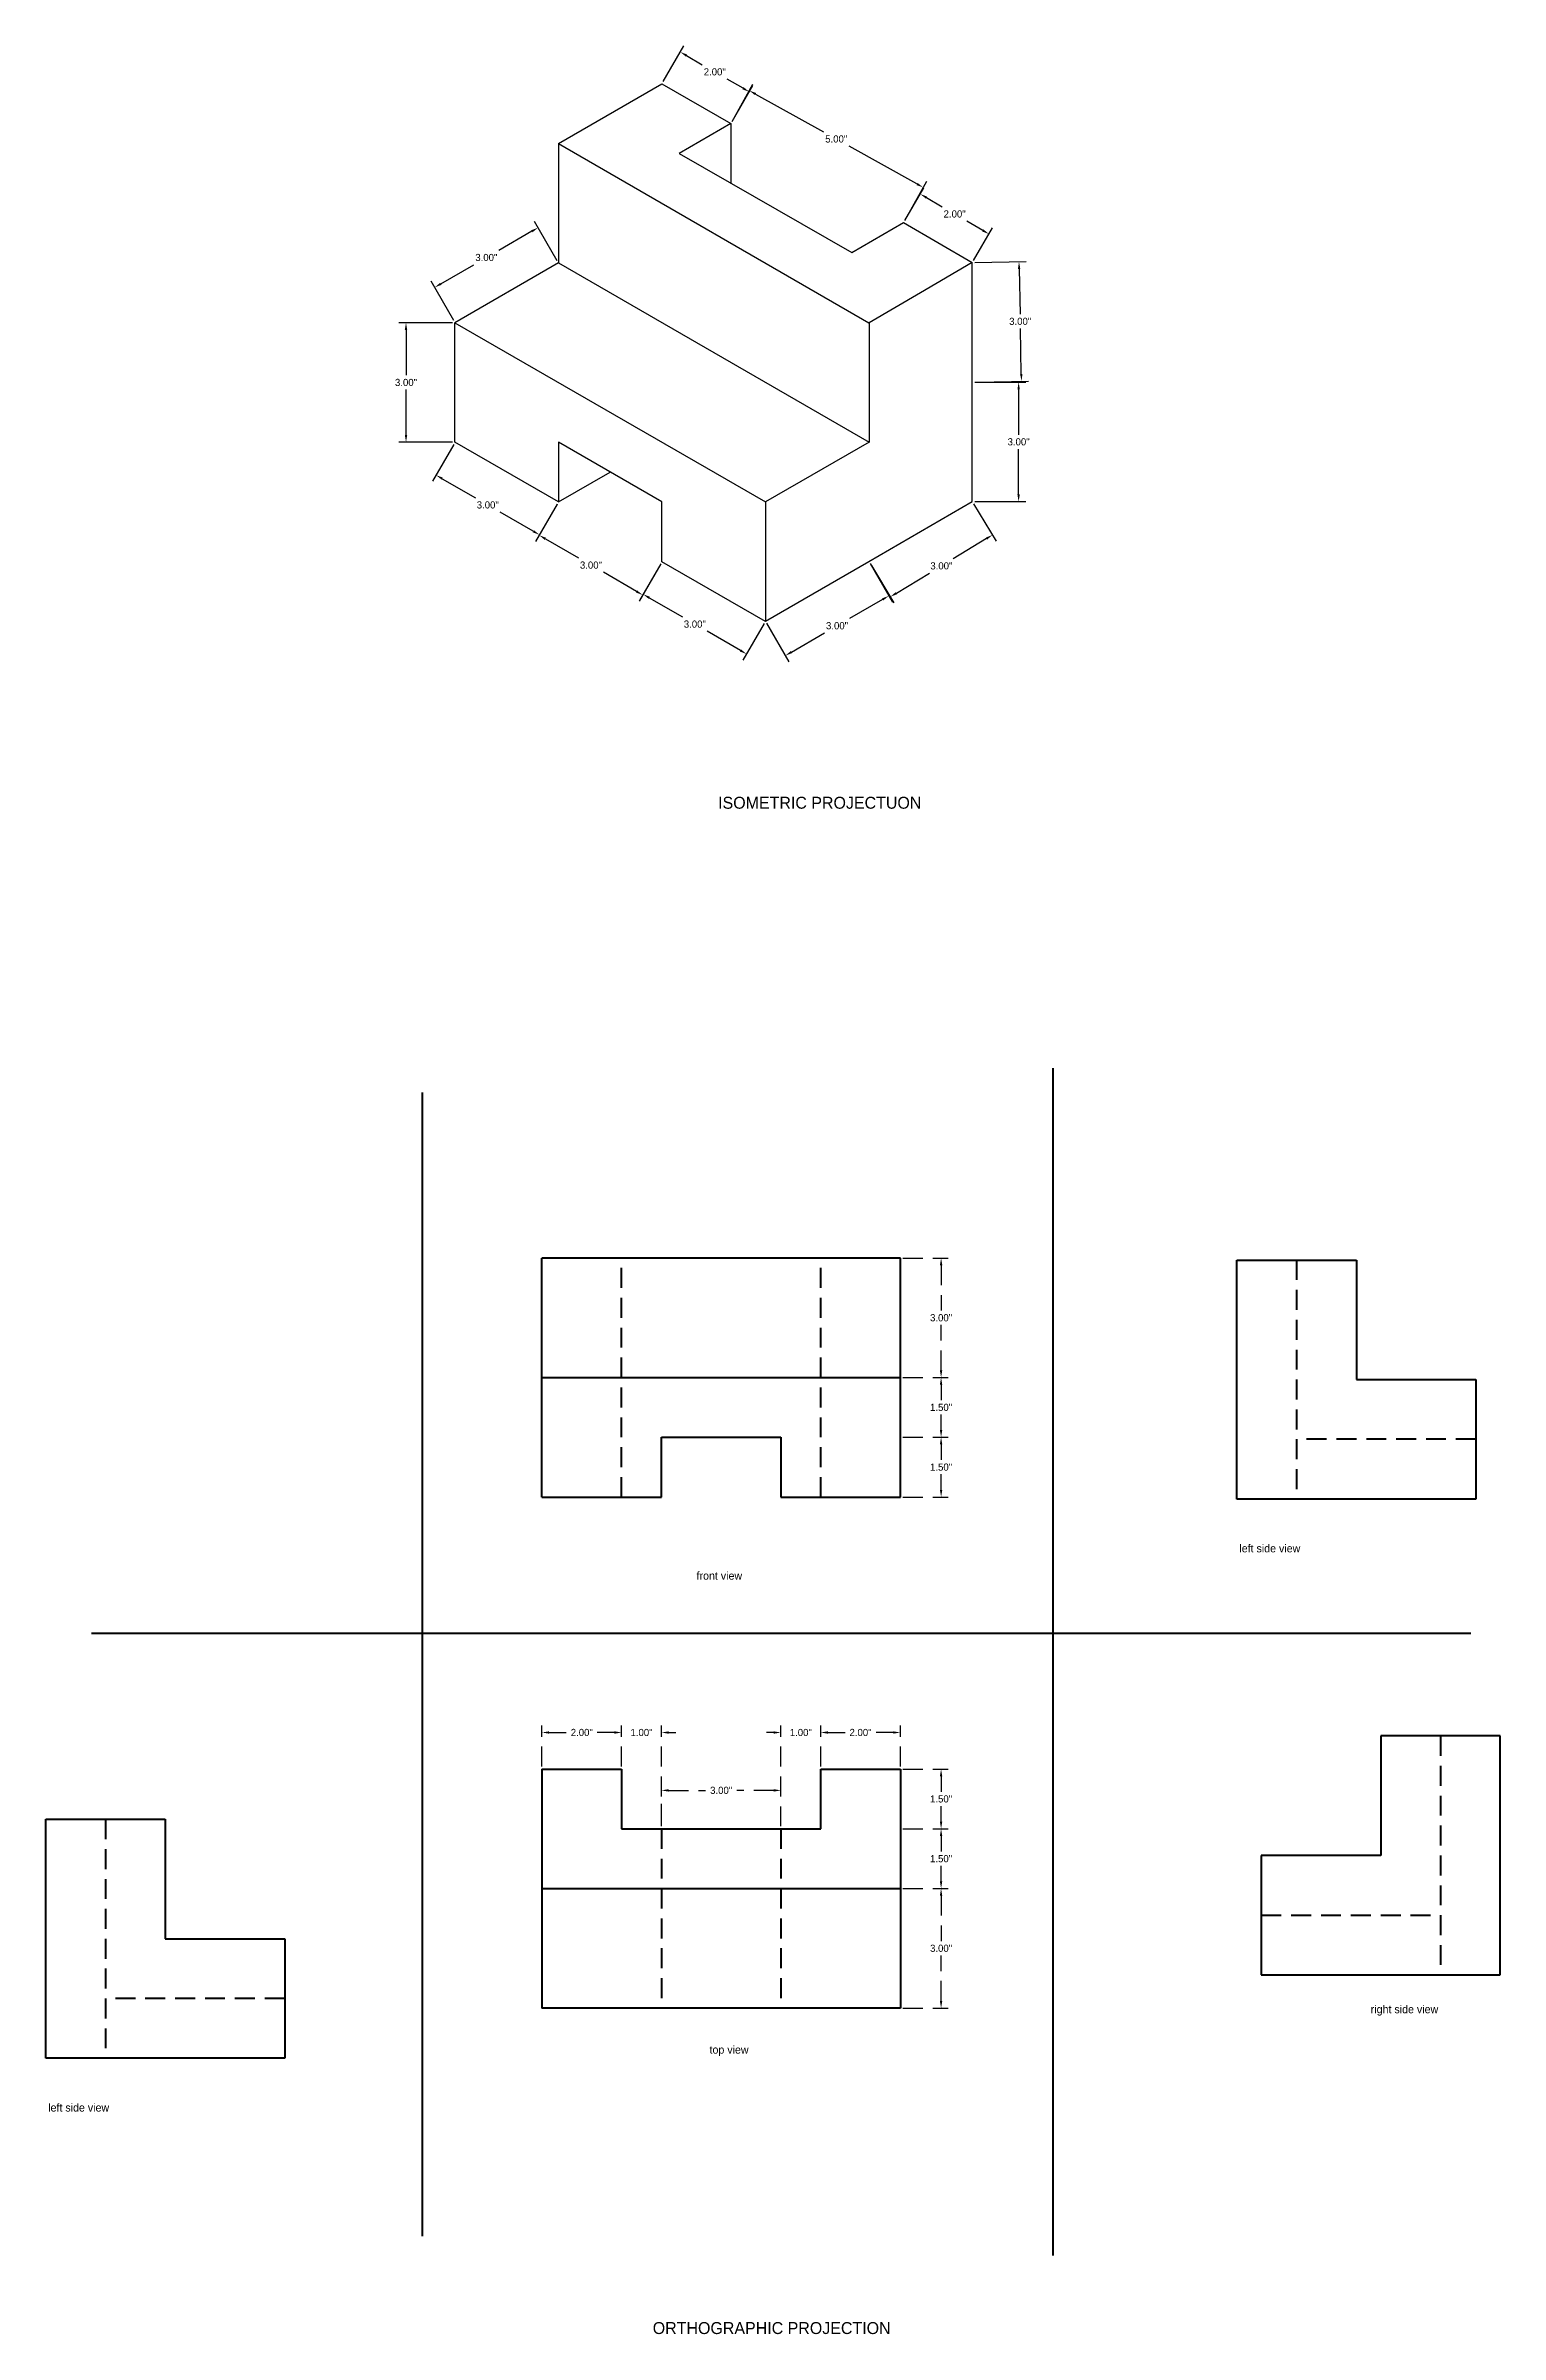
# Model space of a CAD drawing. Header units: inches. Extents: x -99 to 156, y 6 to 64.
# Drawn here: x -15.1 to 21.4, y 6.3 to 63.8 of the extents above; entities that cross this region are included whole.
import ezdxf

# ---------------------------------------------------------------- set-up
doc = ezdxf.new("R2010")
doc.units = ezdxf.units.IN
doc.header["$MEASUREMENT"] = 0
doc.linetypes.add('DASHED', pattern=[0.75, 0.5, -0.25])
doc.dimstyles.get("Standard").update_dxf_attribs({"dimtxt": 0.18, "dimasz": 0.18, "dimexe": 0.18, "dimexo": 0.0625, "dimgap": 0.09, "dimtad": 0, "dimtih": 1, "dimtoh": 1, "dimzin": 0, "dimdsep": 46, "dimlunit": 3, "dimtxsty": 'Standard', "dimcen": 0.09, "dimadec": 0, "dimazin": 0, "dimtfac": 1, "dimtofl": 0, "dimtmove": 0, "dimatfit": 3, "dimfxl": 1, "dimtolj": 1, "dimtzin": 0, "dimarcsym": 0})

# ---------------------------------------------------------------- blocks, each defined once
blk = doc.blocks.new('*D56')
at = {"color": 0, "linetype": 'DASHED', "lineweight": -2}
for p, q in [((-2.667, 20.566), (-2.667, 21.601)), ((-2.487, 21.421), (-2.057, 21.421)), ((-0.847, 21.421), (-1.277, 21.421)), ((-0.667, 20.566), (-0.667, 21.601))]:
    blk.add_line(p, q, dxfattribs=at)
at = {"color": 0, "linetype": 'DASHED'}
for points in [[(-2.487, 21.451), (-2.487, 21.391), (-2.667, 21.421)], [(-0.847, 21.451), (-0.847, 21.391), (-0.667, 21.421)]]:
    blk.add_solid(points, dxfattribs=at)
at = {"layer": 'Defpoints', "color": 0, "linetype": 'DASHED'}
for p in [(-0.667, 21.421), (-2.667, 20.503), (-0.667, 20.503)]:
    blk.add_point(p, dxfattribs=at)
at = {"color": 0, "linetype": 'DASHED', "lineweight": 100, "insert": (-1.667, 21.421), "char_height": 0.18, "attachment_point": 5}
blk.add_mtext('\\A1;2.00"', dxfattribs=at)
blk = doc.blocks.new('*D57')
at = {"color": 0, "linetype": 'DASHED', "lineweight": -2}
for p, q in [((-0.847, 21.421), (-1.027, 21.421)), ((-0.667, 19.066), (-0.667, 21.601)), ((0.333, 19.066), (0.333, 21.601)), ((0.513, 21.421), (0.693, 21.421))]:
    blk.add_line(p, q, dxfattribs=at)
at = {"color": 0, "linetype": 'DASHED'}
for points in [[(-0.847, 21.451), (-0.847, 21.391), (-0.667, 21.421)], [(0.513, 21.451), (0.513, 21.391), (0.333, 21.421)]]:
    blk.add_solid(points, dxfattribs=at)
at = {"layer": 'Defpoints', "color": 0, "linetype": 'DASHED'}
for p in [(0.333, 21.421), (-0.667, 19.003), (0.333, 19.003)]:
    blk.add_point(p, dxfattribs=at)
at = {"color": 0, "linetype": 'DASHED', "lineweight": 100, "insert": (-0.167, 21.421), "char_height": 0.18, "attachment_point": 5}
blk.add_mtext('\\A1;1.00"', dxfattribs=at)
blk = doc.blocks.new('*D58')
at = {"color": 0, "linetype": 'DASHED', "lineweight": -2}
for p, q in [((3.153, 21.421), (2.973, 21.421)), ((3.333, 19.066), (3.333, 21.601)), ((4.333, 19.066), (4.333, 21.601)), ((4.513, 21.421), (4.693, 21.421))]:
    blk.add_line(p, q, dxfattribs=at)
at = {"color": 0, "linetype": 'DASHED'}
for points in [[(3.153, 21.451), (3.153, 21.391), (3.333, 21.421)], [(4.513, 21.451), (4.513, 21.391), (4.333, 21.421)]]:
    blk.add_solid(points, dxfattribs=at)
at = {"layer": 'Defpoints', "color": 0, "linetype": 'DASHED'}
for p in [(4.333, 21.421), (3.333, 19.003), (4.333, 19.003)]:
    blk.add_point(p, dxfattribs=at)
at = {"color": 0, "linetype": 'DASHED', "lineweight": 100, "insert": (3.833, 21.421), "char_height": 0.18, "attachment_point": 5}
blk.add_mtext('\\A1;1.00"', dxfattribs=at)
blk = doc.blocks.new('*D59')
at = {"color": 0, "linetype": 'DASHED', "lineweight": -2}
for p, q in [((4.333, 19.066), (4.333, 21.601)), ((4.513, 21.421), (4.943, 21.421)), ((6.153, 21.421), (5.723, 21.421)), ((6.333, 20.566), (6.333, 21.601))]:
    blk.add_line(p, q, dxfattribs=at)
at = {"color": 0, "linetype": 'DASHED'}
for points in [[(4.513, 21.451), (4.513, 21.391), (4.333, 21.421)], [(6.153, 21.451), (6.153, 21.391), (6.333, 21.421)]]:
    blk.add_solid(points, dxfattribs=at)
at = {"layer": 'Defpoints', "color": 0, "linetype": 'DASHED'}
for p in [(6.333, 21.421), (6.333, 20.503), (4.333, 19.003)]:
    blk.add_point(p, dxfattribs=at)
at = {"color": 0, "linetype": 'DASHED', "lineweight": 100, "insert": (5.333, 21.421), "char_height": 0.18, "attachment_point": 5}
blk.add_mtext('\\A1;2.00"', dxfattribs=at)
blk = doc.blocks.new('*D60')
at = {"color": 0, "linetype": 'DASHED', "lineweight": -2}
for p, q in [((6.396, 17.503), (7.536, 17.503)), ((7.356, 17.323), (7.356, 16.183)), ((7.356, 14.683), (7.356, 15.823)), ((6.396, 14.503), (7.536, 14.503))]:
    blk.add_line(p, q, dxfattribs=at)
at = {"color": 0, "linetype": 'DASHED'}
for points in [[(7.326, 17.323), (7.386, 17.323), (7.356, 17.503)], [(7.326, 14.683), (7.386, 14.683), (7.356, 14.503)]]:
    blk.add_solid(points, dxfattribs=at)
at = {"layer": 'Defpoints', "color": 0, "linetype": 'DASHED'}
for p in [(6.333, 17.503), (7.356, 17.503), (6.333, 14.503)]:
    blk.add_point(p, dxfattribs=at)
at = {"color": 0, "linetype": 'DASHED', "lineweight": 100, "insert": (7.356, 16.003), "char_height": 0.18, "attachment_point": 5}
blk.add_mtext('\\A1;3.00"', dxfattribs=at)
blk = doc.blocks.new('*D61')
at = {"color": 0, "linetype": 'DASHED', "lineweight": -2}
for p, q in [((6.396, 19.003), (7.536, 19.003)), ((7.356, 18.823), (7.356, 18.433)), ((7.356, 17.683), (7.356, 18.073)), ((6.396, 17.503), (7.536, 17.503))]:
    blk.add_line(p, q, dxfattribs=at)
at = {"color": 0, "linetype": 'DASHED'}
for points in [[(7.326, 18.823), (7.386, 18.823), (7.356, 19.003)], [(7.326, 17.683), (7.386, 17.683), (7.356, 17.503)]]:
    blk.add_solid(points, dxfattribs=at)
at = {"layer": 'Defpoints', "color": 0, "linetype": 'DASHED'}
for p in [(6.333, 19.003), (7.356, 19.003), (6.333, 17.503)]:
    blk.add_point(p, dxfattribs=at)
at = {"color": 0, "linetype": 'DASHED', "lineweight": 100, "insert": (7.356, 18.253), "char_height": 0.18, "attachment_point": 5}
blk.add_mtext('\\A1;1.50"', dxfattribs=at)
blk = doc.blocks.new('*D62')
at = {"color": 0, "linetype": 'DASHED', "lineweight": -2}
for p, q in [((6.396, 20.503), (7.536, 20.503)), ((7.356, 20.323), (7.356, 19.933)), ((7.356, 19.183), (7.356, 19.573)), ((6.396, 19.003), (7.536, 19.003))]:
    blk.add_line(p, q, dxfattribs=at)
at = {"color": 0, "linetype": 'DASHED'}
for points in [[(7.326, 20.323), (7.386, 20.323), (7.356, 20.503)], [(7.326, 19.183), (7.386, 19.183), (7.356, 19.003)]]:
    blk.add_solid(points, dxfattribs=at)
at = {"layer": 'Defpoints', "color": 0, "linetype": 'DASHED'}
for p in [(6.333, 20.503), (7.356, 20.503), (6.333, 19.003)]:
    blk.add_point(p, dxfattribs=at)
at = {"color": 0, "linetype": 'DASHED', "lineweight": 100, "insert": (7.356, 19.753), "char_height": 0.18, "attachment_point": 5}
blk.add_mtext('\\A1;1.50"', dxfattribs=at)
blk = doc.blocks.new('*D63')
at = {"color": 0, "linetype": 'DASHED', "lineweight": -2}
for p, q in [((0.333, 19.128), (0.333, 20.148)), ((3.333, 19.066), (3.333, 20.148)), ((0.513, 19.968), (1.443, 19.968)), ((3.153, 19.968), (2.223, 19.968))]:
    blk.add_line(p, q, dxfattribs=at)
at = {"color": 0, "linetype": 'DASHED'}
for points in [[(0.513, 19.998), (0.513, 19.938), (0.333, 19.968)], [(3.153, 19.998), (3.153, 19.938), (3.333, 19.968)]]:
    blk.add_solid(points, dxfattribs=at)
at = {"layer": 'Defpoints', "color": 0, "linetype": 'DASHED'}
for p in [(3.333, 19.968), (0.333, 19.066), (3.333, 19.003)]:
    blk.add_point(p, dxfattribs=at)
at = {"color": 0, "linetype": 'DASHED', "lineweight": 100, "insert": (1.833, 19.968), "char_height": 0.18, "attachment_point": 5}
blk.add_mtext('\\A1;3.00"', dxfattribs=at)
blk = doc.blocks.new('*D64')
at = {"color": 0, "linetype": 'DASHED', "lineweight": -2}
for p, q in [((6.396, 33.334), (7.536, 33.334)), ((7.356, 33.154), (7.356, 32.014)), ((7.356, 30.514), (7.356, 31.654)), ((6.396, 30.334), (7.536, 30.334))]:
    blk.add_line(p, q, dxfattribs=at)
at = {"color": 0, "linetype": 'DASHED'}
for points in [[(7.326, 33.154), (7.386, 33.154), (7.356, 33.334)], [(7.326, 30.514), (7.386, 30.514), (7.356, 30.334)]]:
    blk.add_solid(points, dxfattribs=at)
at = {"layer": 'Defpoints', "color": 0, "linetype": 'DASHED'}
for p in [(6.333, 33.334), (6.333, 30.334), (7.356, 30.334)]:
    blk.add_point(p, dxfattribs=at)
at = {"color": 0, "linetype": 'DASHED', "lineweight": 100, "insert": (7.356, 31.834), "char_height": 0.18, "attachment_point": 5}
blk.add_mtext('\\A1;3.00"', dxfattribs=at)
blk = doc.blocks.new('*D65')
at = {"color": 0, "linetype": 'DASHED', "lineweight": -2}
for p, q in [((6.396, 30.334), (7.536, 30.334)), ((7.356, 30.154), (7.356, 29.764)), ((7.356, 29.014), (7.356, 29.404)), ((6.396, 28.834), (7.536, 28.834))]:
    blk.add_line(p, q, dxfattribs=at)
at = {"color": 0, "linetype": 'DASHED'}
for points in [[(7.326, 30.154), (7.386, 30.154), (7.356, 30.334)], [(7.326, 29.014), (7.386, 29.014), (7.356, 28.834)]]:
    blk.add_solid(points, dxfattribs=at)
at = {"layer": 'Defpoints', "color": 0, "linetype": 'DASHED'}
for p in [(6.333, 30.334), (6.333, 28.834), (7.356, 28.834)]:
    blk.add_point(p, dxfattribs=at)
at = {"color": 0, "linetype": 'DASHED', "lineweight": 100, "insert": (7.356, 29.584), "char_height": 0.18, "attachment_point": 5}
blk.add_mtext('\\A1;1.50"', dxfattribs=at)
blk = doc.blocks.new('*D66')
at = {"color": 0, "linetype": 'DASHED', "lineweight": -2}
for p, q in [((6.396, 28.834), (7.536, 28.834)), ((7.356, 28.654), (7.356, 28.264)), ((7.356, 27.514), (7.356, 27.904)), ((6.396, 27.334), (7.536, 27.334))]:
    blk.add_line(p, q, dxfattribs=at)
at = {"color": 0, "linetype": 'DASHED'}
for points in [[(7.326, 28.654), (7.386, 28.654), (7.356, 28.834)], [(7.326, 27.514), (7.386, 27.514), (7.356, 27.334)]]:
    blk.add_solid(points, dxfattribs=at)
at = {"layer": 'Defpoints', "color": 0, "linetype": 'DASHED'}
for p in [(6.333, 28.834), (6.333, 27.334), (7.356, 27.334)]:
    blk.add_point(p, dxfattribs=at)
at = {"color": 0, "linetype": 'DASHED', "lineweight": 100, "insert": (7.356, 28.084), "char_height": 0.18, "attachment_point": 5}
blk.add_mtext('\\A1;1.50"', dxfattribs=at)
blk = doc.blocks.new('*D80')
at = {"color": 0, "lineweight": -2}
for p, q in [((-4.913, 56.817), (-6.261, 56.817)), ((-6.081, 56.637), (-6.081, 55.497)), ((-6.081, 53.997), (-6.081, 55.137)), ((-4.913, 53.817), (-6.261, 53.817))]:
    blk.add_line(p, q, dxfattribs=at)
at = {"color": 0}
for points in [[(-6.111, 56.637), (-6.051, 56.637), (-6.081, 56.817)], [(-6.111, 53.997), (-6.051, 53.997), (-6.081, 53.817)]]:
    blk.add_solid(points, dxfattribs=at)
at = {"layer": 'Defpoints', "color": 0}
for p in [(-4.851, 56.817), (-6.081, 53.817), (-4.851, 53.817)]:
    blk.add_point(p, dxfattribs=at)
at = {"color": 0, "insert": (-6.081, 55.317), "char_height": 0.18, "attachment_point": 5}
blk.add_mtext('\\A1;3.00"', dxfattribs=at)
blk = doc.blocks.new('*D81')
at = {"color": 0, "lineweight": -2}
for p, q in [((-2.284, 58.371), (-2.854, 59.36)), ((-2.92, 59.114), (-3.752, 58.634)), ((-5.207, 57.794), (-4.375, 58.274)), ((-4.882, 56.871), (-5.453, 57.86))]:
    blk.add_line(p, q, dxfattribs=at)
at = {"color": 0}
for points in [[(-2.935, 59.14), (-2.905, 59.088), (-2.764, 59.204)], [(-5.222, 57.82), (-5.192, 57.768), (-5.363, 57.704)]]:
    blk.add_solid(points, dxfattribs=at)
at = {"layer": 'Defpoints', "color": 0}
for p in [(-2.764, 59.204), (-2.253, 58.317), (-4.851, 56.817)]:
    blk.add_point(p, dxfattribs=at)
at = {"color": 0, "insert": (-4.064, 58.454), "char_height": 0.18, "attachment_point": 5}
blk.add_mtext('\\A1;3.00"', dxfattribs=at)
blk = doc.blocks.new('*D82')
at = {"color": 0, "lineweight": -2}
for p, q in [((-4.882, 53.763), (-5.417, 52.836)), ((-5.171, 52.902), (-4.34, 52.422)), ((-2.885, 51.582), (-3.716, 52.062)), ((-2.284, 52.263), (-2.819, 51.336))]:
    blk.add_line(p, q, dxfattribs=at)
at = {"color": 0}
for points in [[(-5.156, 52.928), (-5.186, 52.876), (-5.327, 52.992)], [(-2.87, 51.608), (-2.9, 51.556), (-2.729, 51.492)]]:
    blk.add_solid(points, dxfattribs=at)
at = {"layer": 'Defpoints', "color": 0}
for p in [(-4.851, 53.817), (-2.253, 52.317), (-2.729, 51.492)]:
    blk.add_point(p, dxfattribs=at)
at = {"color": 0, "insert": (-4.028, 52.242), "char_height": 0.18, "attachment_point": 5}
blk.add_mtext('\\A1;3.00"', dxfattribs=at)
blk = doc.blocks.new('*D83')
at = {"color": 0, "lineweight": -2}
for p, q in [((-2.284, 52.263), (-2.826, 51.325)), ((-2.58, 51.391), (-1.749, 50.911)), ((0.314, 50.763), (-0.228, 49.825)), ((-0.294, 50.071), (-1.125, 50.551))]:
    blk.add_line(p, q, dxfattribs=at)
at = {"color": 0}
for points in [[(-2.565, 51.417), (-2.595, 51.365), (-2.736, 51.481)], [(-0.279, 50.097), (-0.309, 50.045), (-0.138, 49.981)]]:
    blk.add_solid(points, dxfattribs=at)
at = {"layer": 'Defpoints', "color": 0}
for p in [(-2.253, 52.317), (0.345, 50.817), (-0.138, 49.981)]:
    blk.add_point(p, dxfattribs=at)
at = {"color": 0, "insert": (-1.437, 50.731), "char_height": 0.18, "attachment_point": 5}
blk.add_mtext('\\A1;3.00"', dxfattribs=at)
blk = doc.blocks.new('*D84')
at = {"color": 0, "lineweight": -2}
for p, q in [((0.314, 50.763), (-0.217, 49.844)), ((0.029, 49.91), (0.861, 49.43)), ((2.316, 48.59), (1.484, 49.07)), ((2.912, 49.263), (2.381, 48.344))]:
    blk.add_line(p, q, dxfattribs=at)
at = {"color": 0}
for points in [[(0.044, 49.936), (0.014, 49.884), (-0.127, 50)], [(2.331, 48.616), (2.301, 48.564), (2.471, 48.5)]]:
    blk.add_solid(points, dxfattribs=at)
at = {"layer": 'Defpoints', "color": 0}
for p in [(0.345, 50.817), (2.943, 49.317), (2.471, 48.5)]:
    blk.add_point(p, dxfattribs=at)
at = {"color": 0, "insert": (1.172, 49.25), "char_height": 0.18, "attachment_point": 5}
blk.add_mtext('\\A1;3.00"', dxfattribs=at)
blk = doc.blocks.new('*D85')
at = {"color": 0, "lineweight": -2}
for p, q in [((5.573, 50.772), (6.132, 49.803)), ((5.886, 49.869), (5.055, 49.389)), ((2.975, 49.272), (3.534, 48.303)), ((3.6, 48.549), (4.432, 49.029))]:
    blk.add_line(p, q, dxfattribs=at)
at = {"color": 0}
for points in [[(5.871, 49.895), (5.901, 49.843), (6.042, 49.959)], [(3.585, 48.575), (3.615, 48.523), (3.444, 48.459)]]:
    blk.add_solid(points, dxfattribs=at)
at = {"layer": 'Defpoints', "color": 0}
for p in [(5.542, 50.826), (6.042, 49.959), (2.943, 49.326)]:
    blk.add_point(p, dxfattribs=at)
at = {"color": 0, "insert": (4.743, 49.209), "char_height": 0.18, "attachment_point": 5}
blk.add_mtext('\\A1;3.00"', dxfattribs=at)
blk = doc.blocks.new('*D86')
at = {"color": 0, "lineweight": -2}
for p, q in [((8.172, 52.273), (8.74, 51.335)), ((8.493, 51.396), (7.66, 50.892)), ((5.605, 50.719), (6.173, 49.781)), ((6.234, 50.028), (7.066, 50.532))]:
    blk.add_line(p, q, dxfattribs=at)
at = {"color": 0}
for points in [[(8.477, 51.421), (8.508, 51.37), (8.647, 51.489)], [(6.218, 50.054), (6.249, 50.002), (6.08, 49.935)]]:
    blk.add_solid(points, dxfattribs=at)
at = {"layer": 'Defpoints', "color": 0}
for p in [(8.14, 52.326), (8.647, 51.489), (5.573, 50.772)]:
    blk.add_point(p, dxfattribs=at)
at = {"color": 0, "insert": (7.363, 50.712), "char_height": 0.18, "attachment_point": 5}
blk.add_mtext('\\A1;3.00"', dxfattribs=at)
blk = doc.blocks.new('*D87')
at = {"color": 0, "lineweight": -2}
for p, q in [((8.202, 55.326), (9.483, 55.326)), ((9.303, 55.146), (9.303, 54.006)), ((9.303, 52.506), (9.303, 53.646)), ((8.202, 52.326), (9.483, 52.326))]:
    blk.add_line(p, q, dxfattribs=at)
at = {"color": 0}
for points in [[(9.273, 55.146), (9.333, 55.146), (9.303, 55.326)], [(9.273, 52.506), (9.333, 52.506), (9.303, 52.326)]]:
    blk.add_solid(points, dxfattribs=at)
at = {"layer": 'Defpoints', "color": 0}
for p in [(8.14, 55.326), (9.303, 55.326), (8.14, 52.326)]:
    blk.add_point(p, dxfattribs=at)
at = {"color": 0, "insert": (9.303, 53.826), "char_height": 0.18, "attachment_point": 5}
blk.add_mtext('\\A1;3.00"', dxfattribs=at)
blk = doc.blocks.new('*D88')
at = {"color": 0, "lineweight": -2}
for p, q in [((8.202, 58.327), (9.492, 58.354)), ((9.316, 58.171), (9.339, 57.031)), ((9.371, 55.531), (9.347, 56.671)), ((8.265, 55.327), (9.554, 55.354))]:
    blk.add_line(p, q, dxfattribs=at)
at = {"color": 0}
for points in [[(9.346, 58.171), (9.286, 58.17), (9.312, 58.351)], [(9.401, 55.531), (9.341, 55.53), (9.374, 55.351)]]:
    blk.add_solid(points, dxfattribs=at)
at = {"layer": 'Defpoints', "color": 0}
for p in [(8.14, 58.326), (9.312, 58.351), (8.202, 55.326)]:
    blk.add_point(p, dxfattribs=at)
at = {"color": 0, "insert": (9.343, 56.851), "char_height": 0.18, "attachment_point": 5}
blk.add_mtext('\\A1;3.00"', dxfattribs=at)
blk = doc.blocks.new('*D89')
at = {"color": 0, "lineweight": -2}
for p, q in [((6.447, 59.385), (6.924, 60.205)), ((6.989, 59.958), (7.387, 59.727)), ((8.403, 59.135), (8.005, 59.367)), ((8.171, 58.38), (8.649, 59.2))]:
    blk.add_line(p, q, dxfattribs=at)
at = {"color": 0}
for points in [[(7.004, 59.984), (6.974, 59.933), (6.834, 60.049)], [(8.418, 59.161), (8.387, 59.109), (8.558, 59.044)]]:
    blk.add_solid(points, dxfattribs=at)
at = {"layer": 'Defpoints', "color": 0}
for p in [(6.415, 59.331), (8.558, 59.044), (8.14, 58.326)]:
    blk.add_point(p, dxfattribs=at)
at = {"color": 0, "insert": (7.696, 59.547), "char_height": 0.18, "attachment_point": 5}
blk.add_mtext('\\A1;2.00"', dxfattribs=at)
blk = doc.blocks.new('*D90')
at = {"color": 0, "lineweight": -2}
for p, q in [((2.108, 61.872), (2.626, 62.803)), ((2.696, 62.559), (4.4, 61.61)), ((6.751, 60.301), (5.047, 61.25)), ((6.477, 59.439), (6.996, 60.371))]:
    blk.add_line(p, q, dxfattribs=at)
at = {"color": 0}
for points in [[(2.711, 62.585), (2.682, 62.532), (2.539, 62.646)], [(6.765, 60.327), (6.736, 60.275), (6.908, 60.214)]]:
    blk.add_solid(points, dxfattribs=at)
at = {"layer": 'Defpoints', "color": 0}
for p in [(2.077, 61.817), (6.908, 60.214), (6.447, 59.385)]:
    blk.add_point(p, dxfattribs=at)
at = {"color": 0, "insert": (4.723, 61.43), "char_height": 0.18, "attachment_point": 5}
blk.add_mtext('\\A1;5.00"', dxfattribs=at)
blk = doc.blocks.new('*D91')
at = {"color": 0, "lineweight": -2}
for p, q in [((0.377, 62.871), (0.896, 63.771)), ((0.962, 63.525), (1.36, 63.295)), ((2.382, 62.705), (1.984, 62.935)), ((2.109, 61.871), (2.628, 62.771))]:
    blk.add_line(p, q, dxfattribs=at)
at = {"color": 0}
for points in [[(0.977, 63.551), (0.947, 63.499), (0.806, 63.615)], [(2.397, 62.731), (2.367, 62.679), (2.538, 62.615)]]:
    blk.add_solid(points, dxfattribs=at)
at = {"layer": 'Defpoints', "color": 0}
for p in [(0.345, 62.817), (2.538, 62.615), (2.077, 61.817)]:
    blk.add_point(p, dxfattribs=at)
at = {"color": 0, "insert": (1.672, 63.115), "char_height": 0.18, "attachment_point": 5}
blk.add_mtext('\\A1;2.00"', dxfattribs=at)

msp = doc.modelspace()

# ---------------------------------------------------------------- linework, layer by layer
for p, q in [((-2.253, 61.317), (0.345, 62.817)), ((0.345, 62.817), (2.077, 61.817)), ((2.077, 61.817), (0.778, 61.067)), ((2.077, 61.817), (2.077, 60.317)), ((-2.253, 61.317), (5.542, 56.818)), ((-2.253, 61.317), (-2.253, 58.317)), ((0.778, 61.067), (5.116, 58.581)), ((5.116, 58.581), (6.415, 59.331)), ((6.415, 59.331), (8.14, 58.326)), ((-2.253, 58.317), (-4.851, 56.817)), ((-2.253, 58.317), (5.547, 53.817)), ((8.14, 58.326), (6.843, 57.572)), ((8.14, 55.326), (8.14, 58.326)), ((6.843, 57.572), (5.547, 56.817)), ((-4.851, 53.817), (-4.851, 56.817)), ((-4.851, 56.817), (2.949, 52.317)), ((5.547, 56.817), (5.547, 53.817)), ((8.14, 52.326), (8.14, 55.326)), ((-2.253, 52.317), (-4.851, 53.817)), ((0.345, 52.317), (-2.253, 53.817)), ((-2.253, 53.817), (-2.253, 52.317)), ((5.547, 53.817), (2.949, 52.317)), ((-2.253, 52.317), (-0.954, 53.067)), ((0.345, 50.817), (0.345, 52.317)), ((2.949, 52.317), (2.943, 49.317)), ((6.841, 51.576), (8.14, 52.326)), ((5.542, 50.826), (6.841, 51.576)), ((2.943, 49.317), (0.345, 50.817)), ((2.943, 49.326), (5.542, 50.826))]:
    msp.add_line(p, q)
at = {"linetype": 'Continuous', "lineweight": 100}
for p, q in [((10.166, 38.104), (10.166, 8.294)), ((-5.677, 37.487), (-5.677, 8.774)), ((-2.667, 30.334), (-2.667, 33.334)), ((6.333, 33.334), (-2.667, 33.334)), ((6.333, 30.334), (6.333, 33.334)), ((14.785, 30.283), (14.785, 33.283)), ((14.785, 33.283), (16.285, 33.283)), ((16.285, 33.283), (17.785, 33.283)), ((17.785, 33.283), (17.785, 30.283)), ((-2.667, 27.334), (-2.667, 30.334)), ((-2.667, 30.334), (6.333, 30.334)), ((6.333, 28.834), (6.333, 30.334)), ((14.785, 27.283), (14.785, 30.283)), ((17.785, 30.283), (20.785, 30.283)), ((20.785, 30.283), (20.785, 28.783)), ((0.333, 27.334), (0.333, 28.834)), ((0.333, 28.834), (3.333, 28.834)), ((3.333, 28.834), (3.333, 27.334)), ((6.333, 27.334), (6.333, 28.834)), ((20.785, 28.783), (20.785, 27.283)), ((-2.667, 27.334), (-0.667, 27.334)), ((-0.667, 27.334), (0.333, 27.334)), ((3.333, 27.334), (4.333, 27.334)), ((4.333, 27.334), (6.333, 27.334)), ((16.285, 27.283), (14.785, 27.283)), ((20.785, 27.283), (16.285, 27.283)), ((-13.975, 23.918), (20.659, 23.918)), ((18.398, 21.334), (18.398, 18.334)), ((19.898, 21.334), (18.398, 21.334)), ((21.398, 21.334), (19.898, 21.334)), ((21.398, 18.334), (21.398, 21.334)), ((-2.667, 20.503), (-0.667, 20.503)), ((-2.667, 20.503), (-2.667, 17.503)), ((-0.667, 20.503), (-0.667, 19.003)), ((4.333, 19.003), (4.333, 20.503)), ((4.333, 20.503), (6.333, 20.503)), ((6.333, 20.503), (6.333, 19.003)), ((-15.128, 16.242), (-15.128, 19.242)), ((-15.128, 19.242), (-13.628, 19.242)), ((-13.628, 19.242), (-12.128, 19.242)), ((-12.128, 19.242), (-12.128, 16.242)), ((-0.667, 19.003), (0.333, 19.003)), ((0.333, 19.003), (3.333, 19.003)), ((3.333, 19.003), (4.333, 19.003)), ((6.333, 19.003), (6.333, 17.503)), ((18.398, 18.334), (15.398, 18.334)), ((15.398, 18.334), (15.398, 16.834)), ((21.398, 15.334), (21.398, 18.334)), ((-2.667, 17.503), (-2.667, 14.503)), ((-2.667, 17.503), (6.333, 17.503)), ((6.333, 17.503), (6.333, 14.503)), ((15.398, 16.834), (15.398, 15.334)), ((-15.128, 13.242), (-15.128, 16.242)), ((-12.128, 16.242), (-9.128, 16.242)), ((-9.128, 16.242), (-9.128, 14.742)), ((15.398, 15.334), (19.898, 15.334)), ((19.898, 15.334), (21.398, 15.334)), ((-9.128, 14.742), (-9.128, 13.242)), ((6.333, 14.503), (-2.667, 14.503)), ((-13.628, 13.242), (-15.128, 13.242)), ((-9.128, 13.242), (-13.628, 13.242))]:
    msp.add_line(p, q, dxfattribs=at)
at = {"linetype": 'DASHED', "lineweight": 100}
for p, q in [((-0.667, 27.334), (-0.667, 33.334)), ((4.333, 27.334), (4.333, 33.334)), ((16.285, 33.283), (16.285, 27.283)), ((20.785, 28.783), (16.285, 28.783)), ((19.898, 21.334), (19.898, 15.334)), ((-13.628, 19.242), (-13.628, 13.242)), ((0.333, 19.003), (0.333, 14.503)), ((3.333, 19.003), (3.333, 14.503)), ((15.398, 16.834), (19.898, 16.834)), ((-9.128, 14.742), (-13.628, 14.742))]:
    msp.add_line(p, q, dxfattribs=at)

# ---------------------------------------------------------------- texts
at = {"linetype": 'DASHED', "lineweight": 100, "attachment_point": 1}
for s, insert, char_height, width in [('ISOMETRIC PROJECTUON', (1.757, 44.915), 0.3, 22.74387), ('left side view', (14.846, 26.145), 0.2, 5.15123), ('front view', (1.215, 25.458), 0.2, 3.80361), ('right side view', (18.146, 14.573), 0.2, 4.10423), ('top view', (1.541, 13.558), 0.2, 5.69712), ('left side view', (-15.067, 12.104), 0.2, 5.15123), ('ORTHOGRAPHIC PROJECTION', (0.115, 6.618), 0.3, 23.31416)]:
    msp.add_mtext(s, dxfattribs=dict(at, insert=insert, char_height=char_height, width=width))

# ---------------------------------------------------------------- dimensions: what is measured, and where the dimension line sits
for p1, p2, distance, picture, middle in [((0.345, 62.817), (2.077, 61.817), 0.921, '*D91', (1.672, 63.115)), ((2.077, 61.817), (6.447, 59.385), 0.949, '*D90', (4.723, 61.43)), ((6.415, 59.331), (8.14, 58.326), 0.831, '*D89', (7.696, 59.547)), ((-4.851, 56.817), (-2.253, 58.317), 1.024, '*D81', (-4.064, 58.454)), ((8.202, 55.326), (8.14, 58.326), -1.173, '*D88', (9.343, 56.851)), ((-4.851, 56.817), (-4.851, 53.817), -1.23, '*D80', (-6.081, 55.317)), ((8.14, 52.326), (8.14, 55.326), -1.164, '*D87', (9.303, 53.826)), ((-4.851, 53.817), (-2.253, 52.317), -0.953, '*D82', (-4.028, 52.242)), ((-2.253, 52.317), (0.345, 50.817), -0.966, '*D83', (-1.437, 50.731)), ((5.573, 50.772), (8.14, 52.326), -0.979, '*D86', (7.363, 50.712)), ((0.345, 50.817), (2.943, 49.317), -0.944, '*D84', (1.172, 49.25)), ((2.943, 49.326), (5.542, 50.826), -1.002, '*D85', (4.743, 49.209))]:
    dim = msp.add_aligned_dim(p1=p1, p2=p2, distance=distance, dimstyle='Standard')
    dim.commit()
    dim.dimension.update_dxf_attribs({"geometry": picture, "text_midpoint": middle})
at = {"linetype": 'DASHED', "lineweight": 100}
for base, p1, p2, angle, picture, middle in [((7.356, 30.334), (6.333, 33.334), (6.333, 30.334), 270, '*D64', (7.356, 31.834)), ((7.356, 17.503), (6.333, 14.503), (6.333, 17.503), 90, '*D60', (7.356, 16.003))]:
    dim = msp.add_linear_dim(base=base, p1=p1, p2=p2, angle=angle, dimstyle='Standard', dxfattribs=at)
    dim.commit()
    dim.dimension.update_dxf_attribs({"geometry": picture, "text_midpoint": middle})
for base, p1, p2, angle, picture, middle in [((7.356, 28.834), (6.333, 30.334), (6.333, 28.834), 270, '*D65', (7.356, 29.584)), ((7.356, 27.334), (6.333, 28.834), (6.333, 27.334), 270, '*D66', (7.356, 28.084)), ((7.356, 20.503), (6.333, 19.003), (6.333, 20.503), 90, '*D62', (7.356, 19.753)), ((7.356, 19.003), (6.333, 17.503), (6.333, 19.003), 90, '*D61', (7.356, 18.253))]:
    dim = msp.add_linear_dim(base=base, p1=p1, p2=p2, angle=angle, dimstyle='Standard', override={"dimtmove": 1}, dxfattribs=at)
    dim.commit()
    dim.dimension.update_dxf_attribs({"geometry": picture, "text_midpoint": middle})
for base, p1, p2, picture, middle in [((-0.667, 21.421), (-2.667, 20.503), (-0.667, 20.503), '*D56', (-1.667, 21.421)), ((0.333, 21.421), (-0.667, 19.003), (0.333, 19.003), '*D57', (-0.167, 21.421)), ((3.333, 19.968), (0.333, 19.066), (3.333, 19.003), '*D63', (1.833, 19.968))]:
    dim = msp.add_linear_dim(base=base, p1=p1, p2=p2, dimstyle='Standard', dxfattribs=at)
    dim.commit()
    dim.dimension.update_dxf_attribs({"geometry": picture, "text_midpoint": middle})
for base, p1, p2, picture, middle in [((4.333, 21.421), (3.333, 19.003), (4.333, 19.003), '*D58', (3.833, 21.421)), ((6.333, 21.421), (4.333, 19.003), (6.333, 20.503), '*D59', (5.333, 21.421))]:
    dim = msp.add_linear_dim(base=base, p1=p1, p2=p2, dimstyle='Standard', override={"dimtmove": 1}, dxfattribs=at)
    dim.commit()
    dim.dimension.update_dxf_attribs({"geometry": picture, "text_midpoint": middle})

doc.saveas('drawing.dxf')
